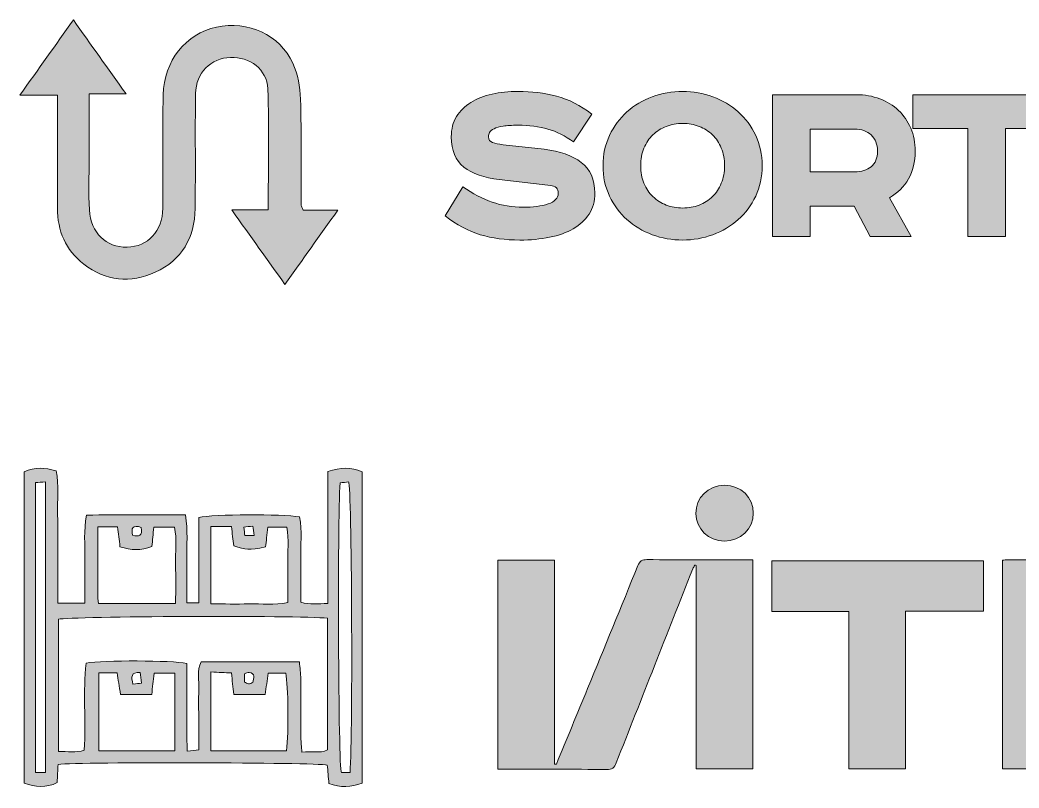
# Model space of a CAD drawing. Extents: x 187 to 1851, y -950 to -98.
# Drawn here: x 190.9 to 483.2, y -561.5 to -336.8 of the extents above; entities that cross this region are included whole.
import ezdxf

# ---------------------------------------------------------------- set-up
doc = ezdxf.new("R2010")
doc.units = 0
doc.header["$MEASUREMENT"] = 0
doc.layers.add('Слой 1', color=7, linetype='Continuous', lineweight=0)

# ---------------------------------------------------------------- blocks, each defined once
blk = doc.blocks.new('Block_26')
at = {"layer": 'Слой 1', "true_color": 0x000000, "transparency": 33554687}
h = blk.add_hatch(color=18, dxfattribs=at)
h.dxf.hatch_style = 2
edge = h.paths.add_edge_path()
edge.add_spline(control_points=[(397.04, -472.93), (401.81, -472.92), (405.49, -476.48), (405.48, -481.08), (405.46, -485.68), (401.76, -489.25), (397.02, -489.23), (392.39, -489.21), (388.74, -485.69), (388.68, -481.15), (388.61, -476.56), (392.29, -472.94), (397.04, -472.93)], knot_values=[0, 0, 0, 0, 1, 1, 1, 2, 2, 2, 3, 3, 3, 4, 4, 4, 4], degree=3, periodic=0)
h = blk.add_hatch(color=18, dxfattribs=at)
h.dxf.hatch_style = 2
edge = h.paths.add_edge_path()
edge.add_spline(control_points=[(347.86, -554.53), (350.9, -547.13), (353.96, -539.74), (357, -532.33), (361.91, -520.37), (366.84, -508.41), (371.69, -496.43), (372.23, -495.07), (372.92, -494.66), (374.36, -494.67), (384.05, -494.74), (393.73, -494.71), (403.42, -494.71), (404.02, -494.71), (404.61, -494.71), (405.35, -494.71), (405.35, -515.15), (405.35, -535.44), (405.35, -555.87), (399.9, -555.87), (394.46, -555.87), (388.76, -555.87), (388.76, -536.08), (388.76, -516.23), (388.76, -496.39), (388.62, -496.35), (388.48, -496.32), (388.34, -496.29), (388.14, -496.66), (387.91, -497.02), (387.75, -497.4), (380.28, -516.32), (372.8, -535.24), (365.36, -554.17), (364.83, -555.54), (364.16, -556.08), (362.61, -556.06), (352.68, -555.98), (342.75, -556.02), (332.82, -556.02), (332.16, -556.02), (331.51, -556.02), (330.76, -556.02), (330.76, -535.52), (330.76, -515.23), (330.76, -494.82), (336.23, -494.82), (341.63, -494.82), (347.3, -494.82), (347.3, -514.7), (347.3, -534.6), (347.3, -554.49), (347.49, -554.5), (347.67, -554.52), (347.86, -554.53)], knot_values=[0, 0, 0, 0, 1, 1, 1, 2, 2, 2, 3, 3, 3, 4, 4, 4, 5, 5, 5, 6, 6, 6, 7, 7, 7, 8, 8, 8, 9, 9, 9, 10, 10, 10, 11, 11, 11, 12, 12, 12, 13, 13, 13, 14, 14, 14, 15, 15, 15, 16, 16, 16, 17, 17, 17, 18, 18, 18, 18], degree=3, periodic=0)
h = blk.add_hatch(color=18, dxfattribs=at)
h.dxf.hatch_style = 2
edge = h.paths.add_edge_path()
edge.add_spline(control_points=[(433.39, -555.88), (433.39, -548.1), (433.39, -540.44), (433.39, -532.79), (433.39, -525.2), (433.39, -517.61), (433.39, -509.84), (425.8, -509.84), (418.4, -509.84), (410.86, -509.84), (410.86, -504.82), (410.86, -499.98), (410.86, -494.99), (431.41, -494.99), (452.02, -494.99), (472.78, -494.99), (472.78, -499.79), (472.78, -504.67), (472.78, -509.71), (465.25, -509.71), (457.72, -509.71), (450, -509.71), (450, -525.15), (450, -540.44), (450, -555.88), (444.42, -555.88), (439.04, -555.88), (433.39, -555.88)], knot_values=[0, 0, 0, 0, 1, 1, 1, 2, 2, 2, 3, 3, 3, 4, 4, 4, 5, 5, 5, 6, 6, 6, 7, 7, 7, 8, 8, 8, 9, 9, 9, 9], degree=3, periodic=0)
h = blk.add_hatch(color=18, dxfattribs=at)
h.dxf.hatch_style = 2
edge = h.paths.add_edge_path()
edge.add_spline(control_points=[(494.88, -507.2), (494.88, -523.37), (494.88, -539.54), (494.88, -555.86), (489.37, -555.86), (483.93, -555.86), (478.36, -555.86), (478.36, -535.58), (478.36, -515.3), (478.36, -494.81), (478.91, -494.78), (479.5, -494.71), (480.08, -494.71), (488.42, -494.71), (496.77, -494.74), (505.11, -494.68), (506.44, -494.67), (506.98, -495.13), (507.46, -496.32), (512.47, -508.64), (517.55, -520.93), (522.61, -533.22), (522.77, -533.61), (522.94, -534), (523.27, -534.77), (523.72, -533.76), (524.07, -533.04), (524.38, -532.31), (529.29, -520.35), (534.22, -508.39), (539.08, -496.41), (539.58, -495.17), (540.17, -494.66), (541.58, -494.67), (549.86, -494.75), (558.14, -494.71), (566.43, -494.71), (567.02, -494.71), (567.62, -494.71), (568.3, -494.71), (568.3, -515.21), (568.3, -535.5), (568.3, -555.89), (562.73, -555.89), (557.22, -555.89), (551.6, -555.89), (551.6, -539.66), (551.6, -523.56), (551.6, -507.46), (551.49, -507.42), (551.37, -507.38), (551.26, -507.34), (551.02, -507.88), (550.76, -508.41), (550.54, -508.96), (544.56, -524.09), (538.55, -539.21), (532.63, -554.36), (532.12, -555.68), (531.49, -556.08), (530.13, -556.05), (525.62, -555.97), (521.11, -555.94), (516.61, -556.06), (515.05, -556.11), (514.4, -555.54), (513.86, -554.16), (507.95, -539.07), (501.98, -524), (496.02, -508.93), (495.78, -508.32), (495.53, -507.72), (495.29, -507.12), (495.15, -507.15), (495.02, -507.17), (494.88, -507.2)], knot_values=[0, 0, 0, 0, 1, 1, 1, 2, 2, 2, 3, 3, 3, 4, 4, 4, 5, 5, 5, 6, 6, 6, 7, 7, 7, 8, 8, 8, 9, 9, 9, 10, 10, 10, 11, 11, 11, 12, 12, 12, 13, 13, 13, 14, 14, 14, 15, 15, 15, 16, 16, 16, 17, 17, 17, 18, 18, 18, 19, 19, 19, 20, 20, 20, 21, 21, 21, 22, 22, 22, 23, 23, 23, 24, 24, 24, 25, 25, 25, 25], degree=3, periodic=0)
at = {"layer": 'Слой 1'}
for points, knots in [([(397.04, -472.93), (401.81, -472.92), (405.49, -476.48), (405.48, -481.08), (405.46, -485.68), (401.76, -489.25), (397.02, -489.23), (392.39, -489.21), (388.74, -485.69), (388.68, -481.15), (388.61, -476.56), (392.29, -472.94), (397.04, -472.93)], [0, 0, 0, 0, 1, 1, 1, 2, 2, 2, 3, 3, 3, 4, 4, 4, 4]), ([(347.86, -554.53), (350.9, -547.13), (353.96, -539.74), (357, -532.33), (361.91, -520.37), (366.84, -508.41), (371.69, -496.43), (372.23, -495.07), (372.92, -494.66), (374.36, -494.67), (384.05, -494.74), (393.73, -494.71), (403.42, -494.71), (404.02, -494.71), (404.61, -494.71), (405.35, -494.71), (405.35, -515.15), (405.35, -535.44), (405.35, -555.87), (399.9, -555.87), (394.46, -555.87), (388.76, -555.87), (388.76, -536.08), (388.76, -516.23), (388.76, -496.39), (388.62, -496.35), (388.48, -496.32), (388.34, -496.29), (388.14, -496.66), (387.91, -497.02), (387.75, -497.4), (380.28, -516.32), (372.8, -535.24), (365.36, -554.17), (364.83, -555.54), (364.16, -556.08), (362.61, -556.06), (352.68, -555.98), (342.75, -556.02), (332.82, -556.02), (332.16, -556.02), (331.51, -556.02), (330.76, -556.02), (330.76, -535.52), (330.76, -515.23), (330.76, -494.82), (336.23, -494.82), (341.63, -494.82), (347.3, -494.82), (347.3, -514.7), (347.3, -534.6), (347.3, -554.49), (347.49, -554.5), (347.67, -554.52), (347.86, -554.53)], [0, 0, 0, 0, 1, 1, 1, 2, 2, 2, 3, 3, 3, 4, 4, 4, 5, 5, 5, 6, 6, 6, 7, 7, 7, 8, 8, 8, 9, 9, 9, 10, 10, 10, 11, 11, 11, 12, 12, 12, 13, 13, 13, 14, 14, 14, 15, 15, 15, 16, 16, 16, 17, 17, 17, 18, 18, 18, 18]), ([(433.39, -555.88), (433.39, -548.1), (433.39, -540.44), (433.39, -532.79), (433.39, -525.2), (433.39, -517.61), (433.39, -509.84), (425.8, -509.84), (418.4, -509.84), (410.86, -509.84), (410.86, -504.82), (410.86, -499.98), (410.86, -494.99), (431.41, -494.99), (452.02, -494.99), (472.78, -494.99), (472.78, -499.79), (472.78, -504.67), (472.78, -509.71), (465.25, -509.71), (457.72, -509.71), (450, -509.71), (450, -525.15), (450, -540.44), (450, -555.88), (444.42, -555.88), (439.04, -555.88), (433.39, -555.88)], [0, 0, 0, 0, 1, 1, 1, 2, 2, 2, 3, 3, 3, 4, 4, 4, 5, 5, 5, 6, 6, 6, 7, 7, 7, 8, 8, 8, 9, 9, 9, 9]), ([(494.88, -507.2), (494.88, -523.37), (494.88, -539.54), (494.88, -555.86), (489.37, -555.86), (483.93, -555.86), (478.36, -555.86), (478.36, -535.58), (478.36, -515.3), (478.36, -494.81), (478.91, -494.78), (479.5, -494.71), (480.08, -494.71), (488.42, -494.71), (496.77, -494.74), (505.11, -494.68), (506.44, -494.67), (506.98, -495.13), (507.46, -496.32), (512.47, -508.64), (517.55, -520.93), (522.61, -533.22), (522.77, -533.61), (522.94, -534), (523.27, -534.77), (523.72, -533.76), (524.07, -533.04), (524.38, -532.31), (529.29, -520.35), (534.22, -508.39), (539.08, -496.41), (539.58, -495.17), (540.17, -494.66), (541.58, -494.67), (549.86, -494.75), (558.14, -494.71), (566.43, -494.71), (567.02, -494.71), (567.62, -494.71), (568.3, -494.71), (568.3, -515.21), (568.3, -535.5), (568.3, -555.89), (562.73, -555.89), (557.22, -555.89), (551.6, -555.89), (551.6, -539.66), (551.6, -523.56), (551.6, -507.46), (551.49, -507.42), (551.37, -507.38), (551.26, -507.34), (551.02, -507.88), (550.76, -508.41), (550.54, -508.96), (544.56, -524.09), (538.55, -539.21), (532.63, -554.36), (532.12, -555.68), (531.49, -556.08), (530.13, -556.05), (525.62, -555.97), (521.11, -555.94), (516.61, -556.06), (515.05, -556.11), (514.4, -555.54), (513.86, -554.16), (507.95, -539.07), (501.98, -524), (496.02, -508.93), (495.78, -508.32), (495.53, -507.72), (495.29, -507.12), (495.15, -507.15), (495.02, -507.17), (494.88, -507.2)], [0, 0, 0, 0, 1, 1, 1, 2, 2, 2, 3, 3, 3, 4, 4, 4, 5, 5, 5, 6, 6, 6, 7, 7, 7, 8, 8, 8, 9, 9, 9, 10, 10, 10, 11, 11, 11, 12, 12, 12, 13, 13, 13, 14, 14, 14, 15, 15, 15, 16, 16, 16, 17, 17, 17, 18, 18, 18, 19, 19, 19, 20, 20, 20, 21, 21, 21, 22, 22, 22, 23, 23, 23, 24, 24, 24, 25, 25, 25, 25])]:
    blk.add_open_spline(points, degree=3, knots=knots, dxfattribs=at)
blk = doc.blocks.new('Block_25')
at = {"layer": 'Слой 1'}
blk.add_blockref('Block_26', (0, 0), dxfattribs=at)
blk = doc.blocks.new('Block_27')
at = {"layer": 'Слой 1', "true_color": 0x000000, "transparency": 33554687}
h = blk.add_hatch(color=18, dxfattribs=at)
h.dxf.hatch_style = 2
edge = h.paths.add_edge_path()
edge.add_spline(control_points=[(259.39, -487.66), (259.25, -486.47), (259.17, -485.75), (259.07, -484.85), (258.02, -484.97), (257.3, -485.05), (256.38, -485.15), (256.53, -486.18), (256.63, -486.91), (256.73, -487.66), (257.59, -487.66), (258.19, -487.66), (259.39, -487.66)], knot_values=[0, 0, 0, 0, 1, 1, 1, 2, 2, 2, 3, 3, 3, 4, 4, 4, 4], degree=3, periodic=0)
edge = h.paths.add_edge_path()
edge.add_spline(control_points=[(226.41, -485.26), (223.86, -484.42), (223.39, -485.37), (223.85, -487.56), (225.77, -488.01), (226.81, -487.7), (226.41, -485.26)], knot_values=[0, 0, 0, 0, 1, 1, 1, 2, 2, 2, 2], degree=3, periodic=0)
edge = h.paths.add_edge_path()
edge.add_spline(control_points=[(256.57, -530.51), (256.96, -530.68), (257.37, -530.98), (257.79, -531), (258.21, -531.02), (258.64, -530.76), (259.05, -530.63), (259.39, -529.3), (259.87, -527.99), (257.95, -527.67), (257.55, -527.61), (257.1, -527.89), (256.57, -528.04), (256.57, -528.89), (256.57, -529.65), (256.57, -530.51)], knot_values=[0, 0, 0, 0, 1, 1, 1, 2, 2, 2, 3, 3, 3, 4, 4, 4, 5, 5, 5, 5], degree=3, periodic=0)
edge = h.paths.add_edge_path()
edge.add_spline(control_points=[(223.98, -531.09), (225, -530.98), (225.59, -530.92), (226.48, -530.82), (226.35, -529.63), (226.24, -528.66), (226.13, -527.69), (223.32, -527.54), (223.44, -528.94), (223.98, -531.09)], knot_values=[0, 0, 0, 0, 1, 1, 1, 2, 2, 2, 3, 3, 3, 3], degree=3, periodic=0)
edge = h.paths.add_edge_path()
edge.add_spline(control_points=[(287.5, -556.93), (288.32, -545.4), (288.02, -473.25), (287.05, -471.92), (286.27, -472.02), (285.39, -472.12), (284.57, -472.22), (283.76, -483.58), (284.06, -555.72), (284.95, -556.93), (285.68, -556.93), (286.46, -556.93), (287.5, -556.93)], knot_values=[0, 0, 0, 0, 1, 1, 1, 2, 2, 2, 3, 3, 3, 4, 4, 4, 4], degree=3, periodic=0)
edge = h.paths.add_edge_path()
edge.add_spline(control_points=[(198.39, -556.94), (198.39, -528.35), (198.39, -500.26), (198.39, -471.93), (197.22, -472.02), (196.33, -472.09), (195.47, -472.15), (195.47, -500.62), (195.47, -528.71), (195.47, -556.94), (196.52, -556.94), (197.31, -556.94), (198.39, -556.94)], knot_values=[0, 0, 0, 0, 1, 1, 1, 2, 2, 2, 3, 3, 3, 4, 4, 4, 4], degree=3, periodic=0)
edge = h.paths.add_edge_path()
edge.add_spline(control_points=[(246.79, -484.98), (246.79, -492.7), (246.79, -500.03), (246.79, -507.63), (250.67, -507.63), (254.28, -507.71), (257.88, -507.61), (261.59, -507.51), (265.36, -508.06), (269.29, -507.21), (269.29, -503.36), (269.35, -499.76), (269.27, -496.15), (269.19, -492.45), (269.63, -488.71), (269.03, -485.18), (266.84, -485.18), (265.11, -485.18), (263.47, -485.18), (263.2, -487.39), (262.97, -489.27), (262.77, -490.97), (257.86, -491.91), (257.02, -491.88), (253.47, -490.66), (253.25, -488.86), (253.02, -486.96), (252.78, -484.98), (250.74, -484.98), (248.96, -484.98), (246.79, -484.98)], knot_values=[0, 0, 0, 0, 1, 1, 1, 2, 2, 2, 3, 3, 3, 4, 4, 4, 5, 5, 5, 6, 6, 6, 7, 7, 7, 8, 8, 8, 9, 9, 9, 10, 10, 10, 10], degree=3, periodic=0)
edge = h.paths.add_edge_path()
edge.add_spline(control_points=[(236.46, -507.47), (236.46, -503.37), (236.54, -499.77), (236.44, -496.16), (236.34, -492.45), (236.9, -488.69), (236.13, -485.16), (233.9, -485.16), (232, -485.16), (230.06, -485.16), (229.86, -487.22), (229.7, -488.98), (229.52, -490.82), (226.35, -492.06), (223.39, -492), (220.18, -490.89), (219.93, -488.9), (219.7, -487.02), (219.47, -485.11), (217.47, -485.11), (215.74, -485.11), (213.68, -485.11), (213.68, -488.96), (213.65, -492.55), (213.69, -496.15), (213.73, -499.87), (213.49, -503.62), (213.85, -507.47), (221.5, -507.47), (228.69, -507.47), (236.46, -507.47)], knot_values=[0, 0, 0, 0, 1, 1, 1, 2, 2, 2, 3, 3, 3, 4, 4, 4, 5, 5, 5, 6, 6, 6, 7, 7, 7, 8, 8, 8, 9, 9, 9, 10, 10, 10, 10], degree=3, periodic=0)
edge = h.paths.add_edge_path()
edge.add_spline(control_points=[(246.74, -527.53), (246.74, -535.52), (246.74, -542.99), (246.74, -550.61), (254.29, -550.61), (261.6, -550.61), (268.87, -550.61), (269.58, -545.01), (269.44, -531.61), (268.66, -527.89), (266.94, -527.89), (265.22, -527.89), (263.55, -527.89), (263.23, -530.08), (262.96, -531.97), (262.66, -534.09), (259.46, -534.09), (256.6, -534.09), (253.49, -534.09), (253.24, -531.95), (253.03, -530.06), (252.77, -527.83), (250.83, -527.73), (249.07, -527.65), (246.74, -527.53)], knot_values=[0, 0, 0, 0, 1, 1, 1, 2, 2, 2, 3, 3, 3, 4, 4, 4, 5, 5, 5, 6, 6, 6, 7, 7, 7, 8, 8, 8, 8], degree=3, periodic=0)
edge = h.paths.add_edge_path()
edge.add_spline(control_points=[(220.35, -534.12), (219.97, -531.78), (219.65, -529.77), (219.34, -527.8), (217.41, -527.8), (215.82, -527.8), (213.96, -527.8), (213.96, -535.47), (213.96, -542.93), (213.96, -550.64), (221.44, -550.64), (228.75, -550.64), (236.22, -550.64), (236.22, -542.93), (236.22, -535.46), (236.22, -527.93), (234.08, -527.93), (232.21, -527.93), (230.17, -527.93), (229.92, -530.12), (229.7, -532.01), (229.46, -534.12), (226.44, -534.12), (223.72, -534.12), (220.35, -534.12)], knot_values=[0, 0, 0, 0, 1, 1, 1, 2, 2, 2, 3, 3, 3, 4, 4, 4, 5, 5, 5, 6, 6, 6, 7, 7, 7, 8, 8, 8, 8], degree=3, periodic=0)
edge = h.paths.add_edge_path()
edge.add_spline(control_points=[(280.91, -511.8), (272.12, -510.94), (205.66, -511.26), (202.21, -512.12), (202.21, -524.92), (202.21, -537.71), (202.21, -550.78), (204.85, -550.81), (207.24, -551.21), (209.7, -550.42), (210.32, -541.8), (209.26, -533.26), (210.28, -524.92), (215.2, -524.05), (235.42, -524.13), (239.69, -525.05), (239.73, -533.4), (239.76, -541.89), (239.8, -550.75), (241.26, -550.55), (242.12, -550.43), (243.23, -550.28), (243.23, -547.21), (243.23, -544.42), (243.23, -541.63), (243.23, -538.66), (243.1, -535.68), (243.26, -532.73), (243.41, -530.01), (242.51, -527.16), (243.96, -524.57), (253.48, -524.57), (262.83, -524.57), (272.67, -524.57), (272.82, -526.36), (273.06, -527.94), (273.08, -529.52), (273.12, -535.29), (273.08, -541.06), (273.11, -546.83), (273.12, -548.09), (273.3, -549.34), (273.43, -551.04), (276.12, -550.48), (278.55, -551.52), (280.91, -550.32), (280.91, -537.49), (280.91, -524.81), (280.91, -511.8)], knot_values=[0, 0, 0, 0, 1, 1, 1, 2, 2, 2, 3, 3, 3, 4, 4, 4, 5, 5, 5, 6, 6, 6, 7, 7, 7, 8, 8, 8, 9, 9, 9, 10, 10, 10, 11, 11, 11, 12, 12, 12, 13, 13, 13, 14, 14, 14, 15, 15, 15, 16, 16, 16, 16], degree=3, periodic=0)
edge = h.paths.add_edge_path()
edge.add_spline(control_points=[(290.99, -560.03), (287.84, -561.41), (284.68, -561.35), (281.32, -560.14), (281.15, -558.27), (281, -556.51), (280.84, -554.76), (277.13, -554.01), (208.67, -553.83), (202.07, -554.58), (201.99, -556.27), (201.89, -558.03), (201.8, -559.9), (198.54, -561.49), (195.47, -561.32), (192.14, -560.06), (192.14, -529.64), (192.14, -499.34), (192.14, -468.96), (195.29, -467.46), (198.27, -467.81), (201.47, -468.65), (202.45, -472.98), (201.81, -477.26), (201.93, -481.49), (202.04, -485.77), (201.95, -490.06), (201.95, -494.35), (201.95, -498.61), (201.95, -502.87), (201.95, -507.37), (204.69, -507.37), (207.05, -507.37), (209.87, -507.37), (209.87, -502.91), (209.82, -498.67), (209.89, -494.42), (209.96, -490.35), (209.51, -486.24), (210.38, -481.67), (220.12, -481.48), (229.59, -481.58), (239.34, -481.6), (240.1, -486.25), (239.64, -490.51), (239.73, -494.74), (239.81, -498.83), (239.74, -502.93), (239.74, -507.3), (240.98, -507.3), (241.86, -507.3), (243.25, -507.3), (243.25, -498.88), (243.25, -490.55), (243.25, -482.34), (247.44, -481.38), (267.59, -481.28), (272.72, -482.19), (273.51, -486.21), (272.98, -490.48), (273.08, -494.69), (273.17, -498.79), (273.1, -502.89), (273.1, -507.16), (275.73, -507.93), (278.11, -507.59), (281.02, -507.49), (281.02, -494.51), (281.02, -481.72), (281.02, -468.93), (284.68, -467.63), (287.84, -467.55), (290.99, -468.94), (290.99, -499.3), (290.99, -529.67), (290.99, -560.03)], knot_values=[0, 0, 0, 0, 1, 1, 1, 2, 2, 2, 3, 3, 3, 4, 4, 4, 5, 5, 5, 6, 6, 6, 7, 7, 7, 8, 8, 8, 9, 9, 9, 10, 10, 10, 11, 11, 11, 12, 12, 12, 13, 13, 13, 14, 14, 14, 15, 15, 15, 16, 16, 16, 17, 17, 17, 18, 18, 18, 19, 19, 19, 20, 20, 20, 21, 21, 21, 22, 22, 22, 23, 23, 23, 24, 24, 24, 25, 25, 25, 25], degree=3, periodic=0)
at = {"layer": 'Слой 1'}
for points, knots in [([(290.99, -560.03), (287.84, -561.41), (284.68, -561.35), (281.32, -560.14), (281.15, -558.27), (281, -556.51), (280.84, -554.76), (277.13, -554.01), (208.67, -553.83), (202.07, -554.58), (201.99, -556.27), (201.89, -558.03), (201.8, -559.9), (198.54, -561.49), (195.47, -561.32), (192.14, -560.06), (192.14, -529.64), (192.14, -499.34), (192.14, -468.96), (195.29, -467.46), (198.27, -467.81), (201.47, -468.65), (202.45, -472.98), (201.81, -477.26), (201.93, -481.49), (202.04, -485.77), (201.95, -490.06), (201.95, -494.35), (201.95, -498.61), (201.95, -502.87), (201.95, -507.37), (204.69, -507.37), (207.05, -507.37), (209.87, -507.37), (209.87, -502.91), (209.82, -498.67), (209.89, -494.42), (209.96, -490.35), (209.51, -486.24), (210.38, -481.67), (220.12, -481.48), (229.59, -481.58), (239.34, -481.6), (240.1, -486.25), (239.64, -490.51), (239.73, -494.74), (239.81, -498.83), (239.74, -502.93), (239.74, -507.3), (240.98, -507.3), (241.86, -507.3), (243.25, -507.3), (243.25, -498.88), (243.25, -490.55), (243.25, -482.34), (247.44, -481.38), (267.59, -481.28), (272.72, -482.19), (273.51, -486.21), (272.98, -490.48), (273.08, -494.69), (273.17, -498.79), (273.1, -502.89), (273.1, -507.16), (275.73, -507.93), (278.11, -507.59), (281.02, -507.49), (281.02, -494.51), (281.02, -481.72), (281.02, -468.93), (284.68, -467.63), (287.84, -467.55), (290.99, -468.94), (290.99, -499.3), (290.99, -529.67), (290.99, -560.03)], [0, 0, 0, 0, 1, 1, 1, 2, 2, 2, 3, 3, 3, 4, 4, 4, 5, 5, 5, 6, 6, 6, 7, 7, 7, 8, 8, 8, 9, 9, 9, 10, 10, 10, 11, 11, 11, 12, 12, 12, 13, 13, 13, 14, 14, 14, 15, 15, 15, 16, 16, 16, 17, 17, 17, 18, 18, 18, 19, 19, 19, 20, 20, 20, 21, 21, 21, 22, 22, 22, 23, 23, 23, 24, 24, 24, 25, 25, 25, 25]), ([(198.39, -556.94), (198.39, -528.35), (198.39, -500.26), (198.39, -471.93), (197.22, -472.02), (196.33, -472.09), (195.47, -472.15), (195.47, -500.62), (195.47, -528.71), (195.47, -556.94), (196.52, -556.94), (197.31, -556.94), (198.39, -556.94)], [0, 0, 0, 0, 1, 1, 1, 2, 2, 2, 3, 3, 3, 4, 4, 4, 4]), ([(287.5, -556.93), (288.32, -545.4), (288.02, -473.25), (287.05, -471.92), (286.27, -472.02), (285.39, -472.12), (284.57, -472.22), (283.76, -483.58), (284.06, -555.72), (284.95, -556.93), (285.68, -556.93), (286.46, -556.93), (287.5, -556.93)], [0, 0, 0, 0, 1, 1, 1, 2, 2, 2, 3, 3, 3, 4, 4, 4, 4]), ([(236.46, -507.47), (236.46, -503.37), (236.54, -499.77), (236.44, -496.16), (236.34, -492.45), (236.9, -488.69), (236.13, -485.16), (233.9, -485.16), (232, -485.16), (230.06, -485.16), (229.86, -487.22), (229.7, -488.98), (229.52, -490.82), (226.35, -492.06), (223.39, -492), (220.18, -490.89), (219.93, -488.9), (219.7, -487.02), (219.47, -485.11), (217.47, -485.11), (215.74, -485.11), (213.68, -485.11), (213.68, -488.96), (213.65, -492.55), (213.69, -496.15), (213.73, -499.87), (213.49, -503.62), (213.85, -507.47), (221.5, -507.47), (228.69, -507.47), (236.46, -507.47)], [0, 0, 0, 0, 1, 1, 1, 2, 2, 2, 3, 3, 3, 4, 4, 4, 5, 5, 5, 6, 6, 6, 7, 7, 7, 8, 8, 8, 9, 9, 9, 10, 10, 10, 10]), ([(226.41, -485.26), (223.86, -484.42), (223.39, -485.37), (223.85, -487.56), (225.77, -488.01), (226.81, -487.7), (226.41, -485.26)], [0, 0, 0, 0, 1, 1, 1, 2, 2, 2, 2]), ([(246.79, -484.98), (246.79, -492.7), (246.79, -500.03), (246.79, -507.63), (250.67, -507.63), (254.28, -507.71), (257.88, -507.61), (261.59, -507.51), (265.36, -508.06), (269.29, -507.21), (269.29, -503.36), (269.35, -499.76), (269.27, -496.15), (269.19, -492.45), (269.63, -488.71), (269.03, -485.18), (266.84, -485.18), (265.11, -485.18), (263.47, -485.18), (263.2, -487.39), (262.97, -489.27), (262.77, -490.97), (257.86, -491.91), (257.02, -491.88), (253.47, -490.66), (253.25, -488.86), (253.02, -486.96), (252.78, -484.98), (250.74, -484.98), (248.96, -484.98), (246.79, -484.98)], [0, 0, 0, 0, 1, 1, 1, 2, 2, 2, 3, 3, 3, 4, 4, 4, 5, 5, 5, 6, 6, 6, 7, 7, 7, 8, 8, 8, 9, 9, 9, 10, 10, 10, 10]), ([(259.39, -487.66), (259.25, -486.47), (259.17, -485.75), (259.07, -484.85), (258.02, -484.97), (257.3, -485.05), (256.38, -485.15), (256.53, -486.18), (256.63, -486.91), (256.73, -487.66), (257.59, -487.66), (258.19, -487.66), (259.39, -487.66)], [0, 0, 0, 0, 1, 1, 1, 2, 2, 2, 3, 3, 3, 4, 4, 4, 4]), ([(280.91, -511.8), (272.12, -510.94), (205.66, -511.26), (202.21, -512.12), (202.21, -524.92), (202.21, -537.71), (202.21, -550.78), (204.85, -550.81), (207.24, -551.21), (209.7, -550.42), (210.32, -541.8), (209.26, -533.26), (210.28, -524.92), (215.2, -524.05), (235.42, -524.13), (239.69, -525.05), (239.73, -533.4), (239.76, -541.89), (239.8, -550.75), (241.26, -550.55), (242.12, -550.43), (243.23, -550.28), (243.23, -547.21), (243.23, -544.42), (243.23, -541.63), (243.23, -538.66), (243.1, -535.68), (243.26, -532.73), (243.41, -530.01), (242.51, -527.16), (243.96, -524.57), (253.48, -524.57), (262.83, -524.57), (272.67, -524.57), (272.82, -526.36), (273.06, -527.94), (273.08, -529.52), (273.12, -535.29), (273.08, -541.06), (273.11, -546.83), (273.12, -548.09), (273.3, -549.34), (273.43, -551.04), (276.12, -550.48), (278.55, -551.52), (280.91, -550.32), (280.91, -537.49), (280.91, -524.81), (280.91, -511.8)], [0, 0, 0, 0, 1, 1, 1, 2, 2, 2, 3, 3, 3, 4, 4, 4, 5, 5, 5, 6, 6, 6, 7, 7, 7, 8, 8, 8, 9, 9, 9, 10, 10, 10, 11, 11, 11, 12, 12, 12, 13, 13, 13, 14, 14, 14, 15, 15, 15, 16, 16, 16, 16]), ([(220.35, -534.12), (219.97, -531.78), (219.65, -529.77), (219.34, -527.8), (217.41, -527.8), (215.82, -527.8), (213.96, -527.8), (213.96, -535.47), (213.96, -542.93), (213.96, -550.64), (221.44, -550.64), (228.75, -550.64), (236.22, -550.64), (236.22, -542.93), (236.22, -535.46), (236.22, -527.93), (234.08, -527.93), (232.21, -527.93), (230.17, -527.93), (229.92, -530.12), (229.7, -532.01), (229.46, -534.12), (226.44, -534.12), (223.72, -534.12), (220.35, -534.12)], [0, 0, 0, 0, 1, 1, 1, 2, 2, 2, 3, 3, 3, 4, 4, 4, 5, 5, 5, 6, 6, 6, 7, 7, 7, 8, 8, 8, 8]), ([(223.98, -531.09), (225, -530.98), (225.59, -530.92), (226.48, -530.82), (226.35, -529.63), (226.24, -528.66), (226.13, -527.69), (223.32, -527.54), (223.44, -528.94), (223.98, -531.09)], [0, 0, 0, 0, 1, 1, 1, 2, 2, 2, 3, 3, 3, 3]), ([(246.74, -527.53), (246.74, -535.52), (246.74, -542.99), (246.74, -550.61), (254.29, -550.61), (261.6, -550.61), (268.87, -550.61), (269.58, -545.01), (269.44, -531.61), (268.66, -527.89), (266.94, -527.89), (265.22, -527.89), (263.55, -527.89), (263.23, -530.08), (262.96, -531.97), (262.66, -534.09), (259.46, -534.09), (256.6, -534.09), (253.49, -534.09), (253.24, -531.95), (253.03, -530.06), (252.77, -527.83), (250.83, -527.73), (249.07, -527.65), (246.74, -527.53)], [0, 0, 0, 0, 1, 1, 1, 2, 2, 2, 3, 3, 3, 4, 4, 4, 5, 5, 5, 6, 6, 6, 7, 7, 7, 8, 8, 8, 8]), ([(256.57, -530.51), (256.96, -530.68), (257.37, -530.98), (257.79, -531), (258.21, -531.02), (258.64, -530.76), (259.05, -530.63), (259.39, -529.3), (259.87, -527.99), (257.95, -527.67), (257.55, -527.61), (257.1, -527.89), (256.57, -528.04), (256.57, -528.89), (256.57, -529.65), (256.57, -530.51)], [0, 0, 0, 0, 1, 1, 1, 2, 2, 2, 3, 3, 3, 4, 4, 4, 5, 5, 5, 5])]:
    blk.add_open_spline(points, degree=3, knots=knots, dxfattribs=at)
blk = doc.blocks.new('Block_24')
at = {"layer": 'Слой 1'}
for name in ['Block_27', 'Block_25']:
    blk.add_blockref(name, (0, 0), dxfattribs=at)
blk = doc.blocks.new('Block_31')
at = {"layer": 'Слой 1', "true_color": 0x000000, "transparency": 33554687}
h = blk.add_hatch(color=18, dxfattribs=at)
h.dxf.hatch_style = 2
edge = h.paths.add_edge_path()
edge.add_spline(control_points=[(252.88, -392.37), (257.17, -392.37), (260.23, -392.37), (263.55, -392.37), (263.55, -380.28), (263.86, -368.6), (263.41, -356.95), (263.19, -351.19), (258.12, -347.52), (252.5, -347.74), (246.78, -347.96), (242.41, -352.25), (242.3, -358.34), (242.11, -369.56), (242.34, -380.77), (242.16, -391.99), (242.02, -400.42), (238.31, -407.02), (230.52, -410.62), (223.2, -414), (216, -413.19), (209.57, -408.2), (204.28, -404.09), (201.88, -398.47), (201.88, -391.8), (201.88, -380.94), (201.88, -370.08), (201.88, -358.75), (198.52, -358.75), (195.48, -358.75), (190.92, -358.75), (196.42, -351.02), (201.2, -344.29), (206.54, -336.79), (211.68, -344), (216.54, -350.81), (221.97, -358.43), (217.93, -358.43), (214.89, -358.43), (211.14, -358.43), (211.14, -365.08), (211.13, -371.29), (211.14, -377.49), (211.15, -382.44), (210.97, -387.4), (211.24, -392.33), (211.61, -399.08), (216.12, -403.36), (222.25, -403.24), (228.35, -403.12), (232.63, -398.63), (232.71, -391.85), (232.84, -380.8), (232.6, -369.75), (232.82, -358.7), (233.03, -348.73), (239.47, -340.79), (248.39, -338.9), (257.61, -336.94), (266.94, -341.08), (270.76, -349.44), (272.21, -352.62), (272.89, -356.39), (272.99, -359.92), (273.31, -370.3), (273.15, -380.7), (273.2, -391.08), (273.2, -391.37), (273.44, -391.66), (273.78, -392.43), (276.6, -392.43), (279.64, -392.43), (283.93, -392.43), (278.46, -400.09), (273.65, -406.84), (268.44, -414.15), (263.34, -407.01), (258.49, -400.23), (252.88, -392.37)], knot_values=[0, 0, 0, 0, 1, 1, 1, 2, 2, 2, 3, 3, 3, 4, 4, 4, 5, 5, 5, 6, 6, 6, 7, 7, 7, 8, 8, 8, 9, 9, 9, 10, 10, 10, 11, 11, 11, 12, 12, 12, 13, 13, 13, 14, 14, 14, 15, 15, 15, 16, 16, 16, 17, 17, 17, 18, 18, 18, 19, 19, 19, 20, 20, 20, 21, 21, 21, 22, 22, 22, 23, 23, 23, 24, 24, 24, 25, 25, 25, 26, 26, 26, 26], degree=3, periodic=0)
at = {"layer": 'Слой 1'}
blk.add_open_spline([(252.88, -392.37), (257.17, -392.37), (260.23, -392.37), (263.55, -392.37), (263.55, -380.28), (263.86, -368.6), (263.41, -356.95), (263.19, -351.19), (258.12, -347.52), (252.5, -347.74), (246.78, -347.96), (242.41, -352.25), (242.3, -358.34), (242.11, -369.56), (242.34, -380.77), (242.16, -391.99), (242.02, -400.42), (238.31, -407.02), (230.52, -410.62), (223.2, -414), (216, -413.19), (209.57, -408.2), (204.28, -404.09), (201.88, -398.47), (201.88, -391.8), (201.88, -380.94), (201.88, -370.08), (201.88, -358.75), (198.52, -358.75), (195.48, -358.75), (190.92, -358.75), (196.42, -351.02), (201.2, -344.29), (206.54, -336.79), (211.68, -344), (216.54, -350.81), (221.97, -358.43), (217.93, -358.43), (214.89, -358.43), (211.14, -358.43), (211.14, -365.08), (211.13, -371.29), (211.14, -377.49), (211.15, -382.44), (210.97, -387.4), (211.24, -392.33), (211.61, -399.08), (216.12, -403.36), (222.25, -403.24), (228.35, -403.12), (232.63, -398.63), (232.71, -391.85), (232.84, -380.8), (232.6, -369.75), (232.82, -358.7), (233.03, -348.73), (239.47, -340.79), (248.39, -338.9), (257.61, -336.94), (266.94, -341.08), (270.76, -349.44), (272.21, -352.62), (272.89, -356.39), (272.99, -359.92), (273.31, -370.3), (273.15, -380.7), (273.2, -391.08), (273.2, -391.37), (273.44, -391.66), (273.78, -392.43), (276.6, -392.43), (279.64, -392.43), (283.93, -392.43), (278.46, -400.09), (273.65, -406.84), (268.44, -414.15), (263.34, -407.01), (258.49, -400.23), (252.88, -392.37)], degree=3, knots=[0, 0, 0, 0, 1, 1, 1, 2, 2, 2, 3, 3, 3, 4, 4, 4, 5, 5, 5, 6, 6, 6, 7, 7, 7, 8, 8, 8, 9, 9, 9, 10, 10, 10, 11, 11, 11, 12, 12, 12, 13, 13, 13, 14, 14, 14, 15, 15, 15, 16, 16, 16, 17, 17, 17, 18, 18, 18, 19, 19, 19, 20, 20, 20, 21, 21, 21, 22, 22, 22, 23, 23, 23, 24, 24, 24, 25, 25, 25, 26, 26, 26, 26], dxfattribs=at)
blk = doc.blocks.new('Block_33')
at = {"layer": 'Слой 1', "true_color": 0x000000, "transparency": 33554687}
h = blk.add_hatch(color=18, dxfattribs=at)
h.dxf.hatch_style = 2
edge = h.paths.add_edge_path()
edge.add_spline(control_points=[(352.88, -372.46), (350.48, -370.71), (347.98, -369.46), (345.38, -368.71), (342.78, -367.96), (339.86, -367.58), (336.61, -367.58), (334.86, -367.58), (333.42, -367.67), (332.3, -367.85), (331.17, -368.02), (330.28, -368.27), (329.63, -368.59), (328.98, -368.92), (328.55, -369.28), (328.32, -369.68), (328.1, -370.08), (327.98, -370.5), (327.98, -370.95), (327.98, -371.8), (328.38, -372.36), (329.18, -372.64), (329.98, -372.91), (331.01, -373.12), (332.26, -373.27), (332.26, -373.27), (344.33, -374.62), (344.33, -374.62), (348.88, -375.17), (352.48, -376.44), (355.13, -378.44), (357.78, -380.43), (359.11, -383.42), (359.11, -387.41), (359.11, -389.81), (358.55, -391.87), (357.42, -393.59), (356.3, -395.31), (354.76, -396.73), (352.81, -397.85), (350.86, -398.98), (348.55, -399.81), (345.87, -400.36), (343.2, -400.91), (340.31, -401.18), (337.21, -401.18), (332.91, -401.18), (329.03, -400.66), (325.58, -399.61), (322.13, -398.56), (318.71, -396.73), (315.31, -394.13), (315.31, -394.13), (320.48, -385.58), (320.48, -385.58), (323.33, -387.58), (326.2, -389.08), (329.07, -390.08), (331.95, -391.08), (334.98, -391.58), (338.18, -391.58), (341.03, -391.58), (343.45, -391.26), (345.42, -390.61), (347.4, -389.96), (348.38, -388.93), (348.38, -387.53), (348.38, -386.83), (348.21, -386.29), (347.86, -385.88), (347.51, -385.48), (346.68, -385.23), (345.38, -385.13), (345.38, -385.13), (331.13, -383.48), (331.13, -383.48), (326.73, -382.98), (323.3, -381.77), (320.82, -379.85), (318.35, -377.92), (317.11, -374.96), (317.11, -370.96), (317.11, -368.71), (317.62, -366.75), (318.65, -365.07), (319.67, -363.4), (321.07, -362.01), (322.85, -360.91), (324.62, -359.81), (326.68, -359), (329.03, -358.47), (331.38, -357.95), (333.91, -357.68), (336.61, -357.68), (340.61, -357.68), (344.38, -358.15), (347.93, -359.08), (351.48, -360.02), (354.91, -361.77), (358.21, -364.33), (358.21, -364.33), (352.88, -372.46), (352.88, -372.46)], knot_values=[0, 0, 0, 0, 1, 1, 1, 2, 2, 2, 3, 3, 3, 4, 4, 4, 5, 5, 5, 6, 6, 6, 7, 7, 7, 8, 8, 8, 9, 9, 9, 10, 10, 10, 11, 11, 11, 12, 12, 12, 13, 13, 13, 14, 14, 14, 15, 15, 15, 16, 16, 16, 17, 17, 17, 18, 18, 18, 19, 19, 19, 20, 20, 20, 21, 21, 21, 22, 22, 22, 23, 23, 23, 24, 24, 24, 25, 25, 25, 26, 26, 26, 27, 27, 27, 28, 28, 28, 29, 29, 29, 30, 30, 30, 31, 31, 31, 32, 32, 32, 33, 33, 33, 34, 34, 34, 34], degree=3, periodic=0)
h = blk.add_hatch(color=18, dxfattribs=at)
h.dxf.hatch_style = 2
edge = h.paths.add_edge_path()
edge.add_spline(control_points=[(372.53, -379.43), (372.53, -381.33), (372.84, -383.05), (373.47, -384.57), (374.1, -386.1), (374.97, -387.4), (376.1, -388.47), (377.22, -389.55), (378.52, -390.37), (380, -390.95), (381.47, -391.52), (383.08, -391.81), (384.83, -391.81), (386.53, -391.81), (388.13, -391.52), (389.63, -390.95), (391.13, -390.37), (392.43, -389.55), (393.53, -388.47), (394.63, -387.4), (395.5, -386.1), (396.12, -384.57), (396.75, -383.05), (397.06, -381.33), (397.06, -379.43), (397.06, -377.53), (396.75, -375.82), (396.12, -374.3), (395.5, -372.77), (394.63, -371.47), (393.53, -370.4), (392.43, -369.32), (391.13, -368.5), (389.63, -367.92), (388.13, -367.35), (386.53, -367.06), (384.83, -367.06), (383.08, -367.06), (381.47, -367.35), (380, -367.92), (378.52, -368.5), (377.22, -369.32), (376.1, -370.4), (374.97, -371.47), (374.1, -372.77), (373.47, -374.3), (372.84, -375.82), (372.53, -377.53), (372.53, -379.43)], knot_values=[0, 0, 0, 0, 1, 1, 1, 2, 2, 2, 3, 3, 3, 4, 4, 4, 5, 5, 5, 6, 6, 6, 7, 7, 7, 8, 8, 8, 9, 9, 9, 10, 10, 10, 11, 11, 11, 12, 12, 12, 13, 13, 13, 14, 14, 14, 15, 15, 15, 16, 16, 16, 16], degree=3, periodic=0)
edge = h.paths.add_edge_path()
edge.add_spline(control_points=[(408.08, -379.43), (408.08, -382.69), (407.45, -385.65), (406.17, -388.32), (404.9, -391), (403.2, -393.28), (401.08, -395.18), (398.96, -397.08), (396.49, -398.56), (393.67, -399.61), (390.85, -400.66), (387.89, -401.18), (384.8, -401.18), (381.7, -401.18), (378.74, -400.66), (375.92, -399.61), (373.1, -398.56), (370.63, -397.08), (368.51, -395.18), (366.39, -393.28), (364.69, -391), (363.42, -388.32), (362.14, -385.65), (361.51, -382.69), (361.51, -379.43), (361.51, -376.18), (362.14, -373.22), (363.42, -370.55), (364.69, -367.87), (366.39, -365.58), (368.51, -363.68), (370.63, -361.78), (373.1, -360.31), (375.92, -359.26), (378.74, -358.21), (381.7, -357.68), (384.8, -357.68), (387.89, -357.68), (390.85, -358.21), (393.67, -359.26), (396.49, -360.31), (398.96, -361.78), (401.08, -363.68), (403.2, -365.58), (404.9, -367.87), (406.17, -370.55), (407.45, -373.22), (408.08, -376.18), (408.08, -379.43)], knot_values=[0, 0, 0, 0, 1, 1, 1, 2, 2, 2, 3, 3, 3, 4, 4, 4, 5, 5, 5, 6, 6, 6, 7, 7, 7, 8, 8, 8, 9, 9, 9, 10, 10, 10, 11, 11, 11, 12, 12, 12, 13, 13, 13, 14, 14, 14, 15, 15, 15, 16, 16, 16, 16], degree=3, periodic=0)
h = blk.add_hatch(color=18, dxfattribs=at)
h.dxf.hatch_style = 2
edge = h.paths.add_edge_path()
edge.add_spline(control_points=[(422.11, -381.23), (422.11, -381.23), (435.16, -381.23), (435.16, -381.23), (437.11, -381.23), (438.71, -380.73), (439.96, -379.73), (441.21, -378.73), (441.83, -377.21), (441.83, -375.16), (441.83, -373.16), (441.21, -371.58), (439.96, -370.43), (438.71, -369.28), (437.11, -368.71), (435.16, -368.71), (435.16, -368.71), (422.11, -368.71), (422.11, -368.71), (422.11, -368.71), (422.11, -381.23), (422.11, -381.23)], knot_values=[0, 0, 0, 0, 1, 1, 1, 2, 2, 2, 3, 3, 3, 4, 4, 4, 5, 5, 5, 6, 6, 6, 7, 7, 7, 7], degree=3, periodic=0)
edge = h.paths.add_edge_path()
edge.add_spline(control_points=[(435.56, -358.66), (438.06, -358.66), (440.37, -359.06), (442.49, -359.86), (444.61, -360.66), (446.43, -361.78), (447.95, -363.23), (449.48, -364.69), (450.67, -366.42), (451.55, -368.45), (452.42, -370.47), (452.86, -372.71), (452.86, -375.16), (452.86, -378.26), (452.19, -380.96), (450.87, -383.26), (449.55, -385.56), (447.71, -387.41), (445.37, -388.81), (445.37, -388.81), (451.67, -400.13), (451.67, -400.13), (451.67, -400.13), (439.69, -400.13), (439.69, -400.13), (439.69, -400.13), (434.98, -391.28), (434.98, -391.28), (434.98, -391.28), (422.11, -391.28), (422.11, -391.28), (422.11, -391.28), (422.11, -400.13), (422.11, -400.13), (422.11, -400.13), (411.08, -400.13), (411.08, -400.13), (411.08, -400.13), (411.08, -358.66), (411.08, -358.66), (411.08, -358.66), (435.56, -358.66), (435.56, -358.66)], knot_values=[0, 0, 0, 0, 1, 1, 1, 2, 2, 2, 3, 3, 3, 4, 4, 4, 5, 5, 5, 6, 6, 6, 7, 7, 7, 8, 8, 8, 9, 9, 9, 10, 10, 10, 11, 11, 11, 12, 12, 12, 13, 13, 13, 14, 14, 14, 14], degree=3, periodic=0)
h = blk.add_hatch(color=18, dxfattribs=at)
h.dxf.hatch_style = 2
edge = h.paths.add_edge_path()
edge.add_spline(control_points=[(495.38, -358.66), (495.38, -358.66), (495.38, -368.56), (495.38, -368.56), (495.38, -368.56), (479.26, -368.56), (479.26, -368.56), (479.26, -368.56), (479.26, -400.13), (479.26, -400.13), (479.26, -400.13), (468.23, -400.13), (468.23, -400.13), (468.23, -400.13), (468.23, -368.56), (468.23, -368.56), (468.23, -368.56), (452.11, -368.56), (452.11, -368.56), (452.11, -368.56), (452.11, -358.66), (452.11, -358.66), (452.11, -358.66), (495.38, -358.66), (495.38, -358.66)], knot_values=[0, 0, 0, 0, 1, 1, 1, 2, 2, 2, 3, 3, 3, 4, 4, 4, 5, 5, 5, 6, 6, 6, 7, 7, 7, 8, 8, 8, 8], degree=3, periodic=0)
at = {"layer": 'Слой 1'}
for points, knots in [([(352.88, -372.46), (350.48, -370.71), (347.98, -369.46), (345.38, -368.71), (342.78, -367.96), (339.86, -367.58), (336.61, -367.58), (334.86, -367.58), (333.42, -367.67), (332.3, -367.85), (331.17, -368.02), (330.28, -368.27), (329.63, -368.59), (328.98, -368.92), (328.55, -369.28), (328.32, -369.68), (328.1, -370.08), (327.98, -370.5), (327.98, -370.95), (327.98, -371.8), (328.38, -372.36), (329.18, -372.64), (329.98, -372.91), (331.01, -373.12), (332.26, -373.27), (332.26, -373.27), (344.33, -374.62), (344.33, -374.62), (348.88, -375.17), (352.48, -376.44), (355.13, -378.44), (357.78, -380.43), (359.11, -383.42), (359.11, -387.41), (359.11, -389.81), (358.55, -391.87), (357.42, -393.59), (356.3, -395.31), (354.76, -396.73), (352.81, -397.85), (350.86, -398.98), (348.55, -399.81), (345.87, -400.36), (343.2, -400.91), (340.31, -401.18), (337.21, -401.18), (332.91, -401.18), (329.03, -400.66), (325.58, -399.61), (322.13, -398.56), (318.71, -396.73), (315.31, -394.13), (315.31, -394.13), (320.48, -385.58), (320.48, -385.58), (323.33, -387.58), (326.2, -389.08), (329.07, -390.08), (331.95, -391.08), (334.98, -391.58), (338.18, -391.58), (341.03, -391.58), (343.45, -391.26), (345.42, -390.61), (347.4, -389.96), (348.38, -388.93), (348.38, -387.53), (348.38, -386.83), (348.21, -386.29), (347.86, -385.88), (347.51, -385.48), (346.68, -385.23), (345.38, -385.13), (345.38, -385.13), (331.13, -383.48), (331.13, -383.48), (326.73, -382.98), (323.3, -381.77), (320.82, -379.85), (318.35, -377.92), (317.11, -374.96), (317.11, -370.96), (317.11, -368.71), (317.62, -366.75), (318.65, -365.07), (319.67, -363.4), (321.07, -362.01), (322.85, -360.91), (324.62, -359.81), (326.68, -359), (329.03, -358.47), (331.38, -357.95), (333.91, -357.68), (336.61, -357.68), (340.61, -357.68), (344.38, -358.15), (347.93, -359.08), (351.48, -360.02), (354.91, -361.77), (358.21, -364.33), (358.21, -364.33), (352.88, -372.46), (352.88, -372.46)], [0, 0, 0, 0, 1, 1, 1, 2, 2, 2, 3, 3, 3, 4, 4, 4, 5, 5, 5, 6, 6, 6, 7, 7, 7, 8, 8, 8, 9, 9, 9, 10, 10, 10, 11, 11, 11, 12, 12, 12, 13, 13, 13, 14, 14, 14, 15, 15, 15, 16, 16, 16, 17, 17, 17, 18, 18, 18, 19, 19, 19, 20, 20, 20, 21, 21, 21, 22, 22, 22, 23, 23, 23, 24, 24, 24, 25, 25, 25, 26, 26, 26, 27, 27, 27, 28, 28, 28, 29, 29, 29, 30, 30, 30, 31, 31, 31, 32, 32, 32, 33, 33, 33, 34, 34, 34, 34]), ([(408.08, -379.43), (408.08, -382.69), (407.45, -385.65), (406.17, -388.32), (404.9, -391), (403.2, -393.28), (401.08, -395.18), (398.96, -397.08), (396.49, -398.56), (393.67, -399.61), (390.85, -400.66), (387.89, -401.18), (384.8, -401.18), (381.7, -401.18), (378.74, -400.66), (375.92, -399.61), (373.1, -398.56), (370.63, -397.08), (368.51, -395.18), (366.39, -393.28), (364.69, -391), (363.42, -388.32), (362.14, -385.65), (361.51, -382.69), (361.51, -379.43), (361.51, -376.18), (362.14, -373.22), (363.42, -370.55), (364.69, -367.87), (366.39, -365.58), (368.51, -363.68), (370.63, -361.78), (373.1, -360.31), (375.92, -359.26), (378.74, -358.21), (381.7, -357.68), (384.8, -357.68), (387.89, -357.68), (390.85, -358.21), (393.67, -359.26), (396.49, -360.31), (398.96, -361.78), (401.08, -363.68), (403.2, -365.58), (404.9, -367.87), (406.17, -370.55), (407.45, -373.22), (408.08, -376.18), (408.08, -379.43)], [0, 0, 0, 0, 1, 1, 1, 2, 2, 2, 3, 3, 3, 4, 4, 4, 5, 5, 5, 6, 6, 6, 7, 7, 7, 8, 8, 8, 9, 9, 9, 10, 10, 10, 11, 11, 11, 12, 12, 12, 13, 13, 13, 14, 14, 14, 15, 15, 15, 16, 16, 16, 16]), ([(435.56, -358.66), (438.06, -358.66), (440.37, -359.06), (442.49, -359.86), (444.61, -360.66), (446.43, -361.78), (447.95, -363.23), (449.48, -364.69), (450.67, -366.42), (451.55, -368.45), (452.42, -370.47), (452.86, -372.71), (452.86, -375.16), (452.86, -378.26), (452.19, -380.96), (450.87, -383.26), (449.55, -385.56), (447.71, -387.41), (445.37, -388.81), (445.37, -388.81), (451.67, -400.13), (451.67, -400.13), (451.67, -400.13), (439.69, -400.13), (439.69, -400.13), (439.69, -400.13), (434.98, -391.28), (434.98, -391.28), (434.98, -391.28), (422.11, -391.28), (422.11, -391.28), (422.11, -391.28), (422.11, -400.13), (422.11, -400.13), (422.11, -400.13), (411.08, -400.13), (411.08, -400.13), (411.08, -400.13), (411.08, -358.66), (411.08, -358.66), (411.08, -358.66), (435.56, -358.66), (435.56, -358.66)], [0, 0, 0, 0, 1, 1, 1, 2, 2, 2, 3, 3, 3, 4, 4, 4, 5, 5, 5, 6, 6, 6, 7, 7, 7, 8, 8, 8, 9, 9, 9, 10, 10, 10, 11, 11, 11, 12, 12, 12, 13, 13, 13, 14, 14, 14, 14]), ([(495.38, -358.66), (495.38, -358.66), (495.38, -368.56), (495.38, -368.56), (495.38, -368.56), (479.26, -368.56), (479.26, -368.56), (479.26, -368.56), (479.26, -400.13), (479.26, -400.13), (479.26, -400.13), (468.23, -400.13), (468.23, -400.13), (468.23, -400.13), (468.23, -368.56), (468.23, -368.56), (468.23, -368.56), (452.11, -368.56), (452.11, -368.56), (452.11, -368.56), (452.11, -358.66), (452.11, -358.66), (452.11, -358.66), (495.38, -358.66), (495.38, -358.66)], [0, 0, 0, 0, 1, 1, 1, 2, 2, 2, 3, 3, 3, 4, 4, 4, 5, 5, 5, 6, 6, 6, 7, 7, 7, 8, 8, 8, 8]), ([(372.53, -379.43), (372.53, -381.33), (372.84, -383.05), (373.47, -384.57), (374.1, -386.1), (374.97, -387.4), (376.1, -388.47), (377.22, -389.55), (378.52, -390.37), (380, -390.95), (381.47, -391.52), (383.08, -391.81), (384.83, -391.81), (386.53, -391.81), (388.13, -391.52), (389.63, -390.95), (391.13, -390.37), (392.43, -389.55), (393.53, -388.47), (394.63, -387.4), (395.5, -386.1), (396.12, -384.57), (396.75, -383.05), (397.06, -381.33), (397.06, -379.43), (397.06, -377.53), (396.75, -375.82), (396.12, -374.3), (395.5, -372.77), (394.63, -371.47), (393.53, -370.4), (392.43, -369.32), (391.13, -368.5), (389.63, -367.92), (388.13, -367.35), (386.53, -367.06), (384.83, -367.06), (383.08, -367.06), (381.47, -367.35), (380, -367.92), (378.52, -368.5), (377.22, -369.32), (376.1, -370.4), (374.97, -371.47), (374.1, -372.77), (373.47, -374.3), (372.84, -375.82), (372.53, -377.53), (372.53, -379.43)], [0, 0, 0, 0, 1, 1, 1, 2, 2, 2, 3, 3, 3, 4, 4, 4, 5, 5, 5, 6, 6, 6, 7, 7, 7, 8, 8, 8, 9, 9, 9, 10, 10, 10, 11, 11, 11, 12, 12, 12, 13, 13, 13, 14, 14, 14, 15, 15, 15, 16, 16, 16, 16]), ([(422.11, -381.23), (422.11, -381.23), (435.16, -381.23), (435.16, -381.23), (437.11, -381.23), (438.71, -380.73), (439.96, -379.73), (441.21, -378.73), (441.83, -377.21), (441.83, -375.16), (441.83, -373.16), (441.21, -371.58), (439.96, -370.43), (438.71, -369.28), (437.11, -368.71), (435.16, -368.71), (435.16, -368.71), (422.11, -368.71), (422.11, -368.71), (422.11, -368.71), (422.11, -381.23), (422.11, -381.23)], [0, 0, 0, 0, 1, 1, 1, 2, 2, 2, 3, 3, 3, 4, 4, 4, 5, 5, 5, 6, 6, 6, 7, 7, 7, 7])]:
    blk.add_open_spline(points, degree=3, knots=knots, dxfattribs=at)
blk = doc.blocks.new('Block_32')
at = {"layer": 'Слой 1'}
blk.add_blockref('Block_33', (0, 0), dxfattribs=at)
blk = doc.blocks.new('Block_30')
at = {"layer": 'Слой 1'}
for name in ['Block_31', 'Block_32']:
    blk.add_blockref(name, (0, 0), dxfattribs=at)

msp = doc.modelspace()

# ---------------------------------------------------------------- block references
at = {"layer": 'Слой 1'}
for name in ['Block_30', 'Block_24']:
    msp.add_blockref(name, (0, 0), dxfattribs=at)

doc.saveas('drawing.dxf')
